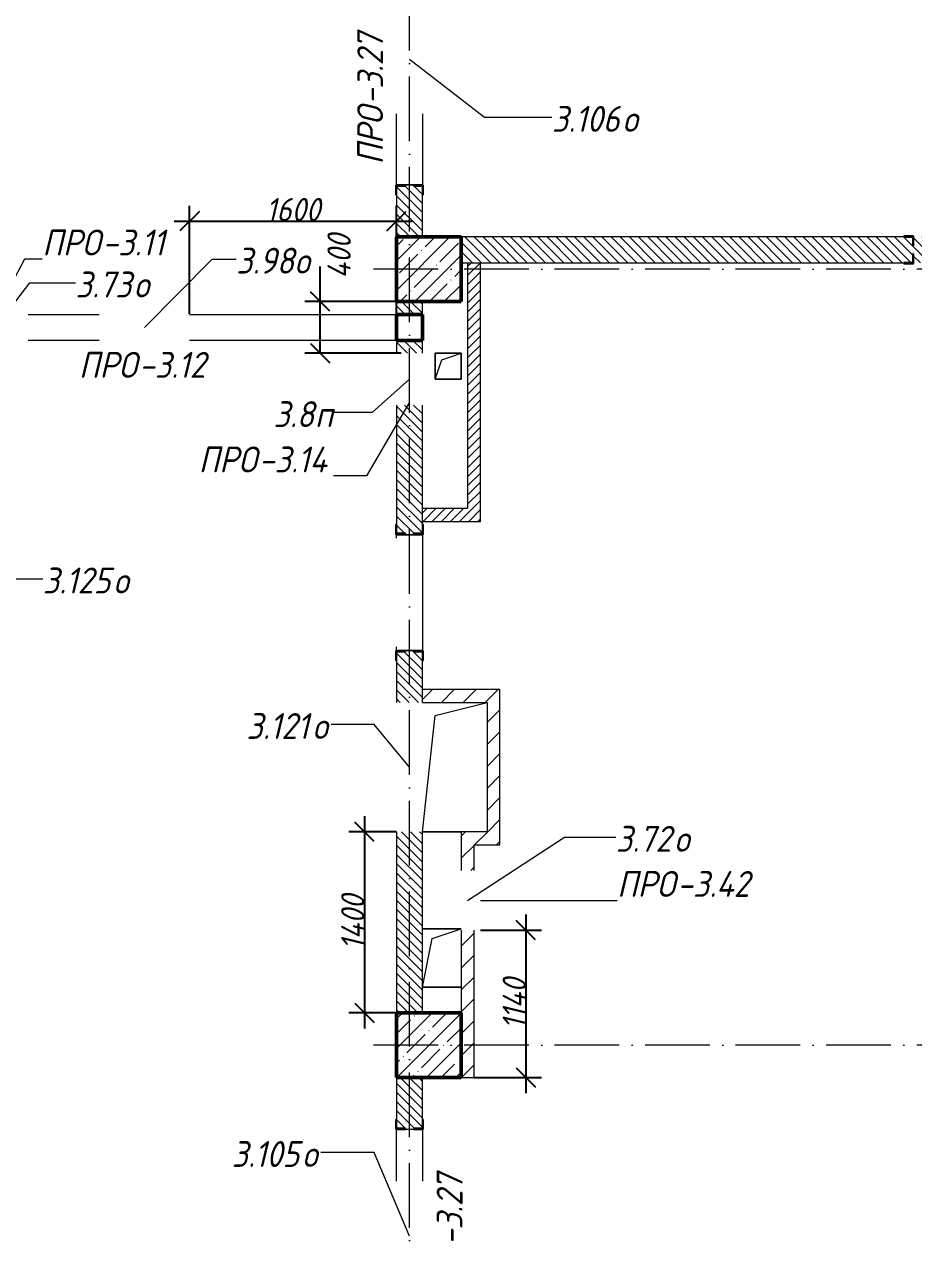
# Model space of a CAD drawing. Header units: millimetres. Extents: x -401725 to 250493, y 305116 to 802890.
# Drawn here: x 235057 to 241935, y 329991 to 339410 of the extents above; entities that cross this region are included whole.
import ezdxf

# ---------------------------------------------------------------- set-up
doc = ezdxf.new("R2010")
doc.units = ezdxf.units.MM
doc.linetypes.add('50_200_ШТРИХ_1Т_ш5_п1_п1_', pattern=[700, 500, -100, 0, -100])
for name, color, linetype, lineweight in [('A-____-____-DIMS', 7, 'Continuous', 9), ('A-FLOR-____-OTLN', 7, 'Continuous', 9), ('A-GENM-____-IDEN', 7, 'Continuous', 9), ('A-GENM-____-MCUT', 7, 'Continuous', 25), ('A-GENM-____-OTLN', 7, 'Continuous', 9), ('A-GENM-____-OTLN-1', 7, 'Continuous', 25), ('A-GLAZ-____-IDEN', 7, 'Continuous', 9), ('A-WALL-____-MCUT-3', 7, 'Continuous', 9), ('A-WALL-____-PATT-1', 7, 'Continuous', 9), ('A-WALL-FNSH-MCUT-1', 7, 'Continuous', 9), ('I-WALL-____-OTLN', 7, 'Continuous', 9), ('S-COLS-____-MCUT', 7, 'Continuous', 50), ('S-COLS-____-OTLN', 7, 'Continuous', 9), ('S-GRID-____-OTLN-1', 7, '50_200_ШТРИХ_1Т_ш5_п1_п1_', 9)]:
    doc.layers.add(name, color=color, linetype=linetype, lineweight=lineweight)
doc.styles.add('ISOCPEUR_I_10', font='isocpeui.ttf', dxfattribs={"width": 0.9, "height": 180})
doc.styles.add('ISOCPEUR_I_9', font='isocpeui.ttf', dxfattribs={"width": 0.9, "height": 250})
doc.dimstyles.new('ISO-1_8_0_9К_СРЕДНИЙ_Кладочные_3', dxfattribs={"dimscale": 304.8, "dimtxt": 179.276612, "dimasz": 0.492126, "dimexe": 0.393701, "dimexo": 0, "dimgap": 0, "dimtad": 1, "dimdec": 3, "dimrnd": 0.001, "dimdsep": 46, "dimtxsty": 'ISOCPEUR_I_10', "dimblk1": 'OBLIQUE', "dimblk2": 'OBLIQUE', "dimsah": 1, "dimcen": 0.09, "dimdle": 0.393701, "dimazin": 0, "dimtfac": 1, "dimtdec": 4, "dimtix": 1, "dimtmove": 0, "dimatfit": 3, "dimfxl": 1, "dimtvp": 1, "dimtolj": 1, "dimtzin": 0, "dimarcsym": 2})
doc.dimstyles.new('ISO-1_8_0_9К_СРЕДНИЙ_Кладочные_4', dxfattribs={"dimscale": 304.8, "dimtxt": 179.276612, "dimasz": 0.492126, "dimexe": 0.393701, "dimexo": 0, "dimgap": 0, "dimtad": 1, "dimdec": 3, "dimrnd": 0.001, "dimdsep": 46, "dimtxsty": 'ISOCPEUR_I_10', "dimblk1": 'OBLIQUE', "dimblk2": 'OBLIQUE', "dimsah": 1, "dimcen": 0.09, "dimdle": 0.393701, "dimazin": 0, "dimtfac": 1, "dimtdec": 4, "dimtix": 1, "dimtmove": 1, "dimatfit": 3, "dimfxl": 1, "dimtvp": 1, "dimtolj": 1, "dimtzin": 0, "dimarcsym": 2})
pattern_1 = [(135, (144685.44, 312186.367), (-35.35534, -35.35534), [])]
pattern_2 = [(45, (144685.44, 312186.37), (-84.85281, 84.85281), [])]
pattern_3 = [(45, (144685.44, 312186.367), (-35.35534, 35.35534), [])]

# ---------------------------------------------------------------- blocks, each defined once
blk = doc.blocks.new('BSC_Колонна _Прямоугольная - 500х500-V32-АР1_План отверстий 3 этажа в осях 1-64_А-ГГ')
at = {"layer": 'S-COLS-____-OTLN'}
h = blk.add_hatch(dxfattribs=at)
h.set_pattern_fill('FP_69', color=256, style=0, pattern_type=2)
h.set_pattern_definition([(45, (-93500, -25331.04), (-114.04925, 114.04925), []), (45, (-93385.95, -25331.04), (-114.04925, 114.04925), [201.613, -40.323, 3.353, -36.97])])
h.paths.add_polyline_path([(-250, -250), (250, -250), (250, 250), (-250, 250)], flags=0)
at = {"layer": 'S-COLS-____-MCUT'}
for p, q in [((250, 250), (-250, 250)), ((-250, 250), (-250, -250)), ((250, -250), (250, 250)), ((-250, -250), (250, -250))]:
    blk.add_line(p, q, dxfattribs=at)
blk = doc.blocks.new('BSC_Колонна _Прямоугольная - 500х500-V38-АР1_План отверстий 3 этажа в осях 1-64_А-ГГ')
at = {"layer": 'S-COLS-____-OTLN'}
h = blk.add_hatch(dxfattribs=at)
h.set_pattern_fill('FP_75', color=256, style=0, pattern_type=2)
h.set_pattern_definition([(45, (-93500, -19331.04), (-114.04925, 114.04925), []), (45, (-93385.95, -19331.04), (-114.04925, 114.04925), [201.613, -40.323, 3.353, -36.97])])
h.paths.add_polyline_path([(-250, -250), (250, -250), (250, 250), (-250, 250)], flags=0)
at = {"layer": 'S-COLS-____-MCUT'}
for p, q in [((250, 250), (-250, 250)), ((-250, 250), (-250, -250)), ((250, -250), (250, 250)), ((-250, -250), (250, -250))]:
    blk.add_line(p, q, dxfattribs=at)
blk = doc.blocks.new('АР_Перемычка - АР_Перемычка-28586037-АР1_План отверстий 3 этажа в осях 1-64_А-ГГ')
at = {"layer": 'A-GENM-____-OTLN'}
blk.add_line((-250, -100), (-243, -100), dxfattribs=at)
blk = doc.blocks.new('154_Стойка_СКБ_Уголок - СМ-2480_200-28346303-АР1_План отверстий 3 этажа в осях 1-64_А-ГГ')
at = {"layer": 'A-GENM-____-MCUT'}
for p, q in [((125, 156), (125, 81)), ((200, 156), (125, 156)), ((131, 81), (131, 150)), ((131, 150), (200, 150)), ((200, 150), (200, 156)), ((125, 81), (131, 81)), ((131, 19), (125, 19)), ((125, 19), (125, -56)), ((131, -50), (131, 19)), ((125, -56), (200, -56)), ((200, -50), (131, -50)), ((200, -56), (200, -50))]:
    blk.add_line(p, q, dxfattribs=at)
blk = doc.blocks.new('Стойка_Влож_Полоса боковая - Полоса-28213942-АР1_План отверстий 3 этажа в осях 1-64_А-ГГ')
at = {"layer": 'A-GENM-____-OTLN'}
for p, q in [((-5, 60), (0, 60)), ((-5, -60), (-5, 60)), ((0, 31), (0, -31)), ((0, -60), (-5, -60))]:
    blk.add_line(p, q, dxfattribs=at)
blk = doc.blocks.new('Фахверк_СКБ_Уголок - 200_3960-28268576-АР1_План отверстий 3 этажа в осях 1-64_А-ГГ')
at = {"layer": 'A-GENM-____-MCUT'}
for p, q in [((200, 156), (125, 156)), ((125, 156), (125, 81)), ((131, 81), (131, 150)), ((131, 150), (200, 150)), ((200, 150), (200, 156)), ((125, 81), (131, 81)), ((131, 19), (125, 19)), ((125, 19), (125, -56)), ((131, -50), (131, 19)), ((125, -56), (200, -56)), ((200, -50), (131, -50)), ((200, -56), (200, -50))]:
    blk.add_line(p, q, dxfattribs=at)
blk = doc.blocks.new('Фахверк_СКБ_Уголок - 200_3550-28267367-АР1_План отверстий 3 этажа в осях 1-64_А-ГГ')
at = {"layer": 'A-GENM-____-MCUT'}
for p, q in [((200, 156), (125, 156)), ((125, 156), (125, 81)), ((131, 81), (131, 150)), ((131, 150), (200, 150)), ((200, 150), (200, 156)), ((125, 81), (131, 81)), ((131, 19), (125, 19)), ((125, 19), (125, -56)), ((131, -50), (131, 19)), ((125, -56), (200, -56)), ((200, -50), (131, -50)), ((200, -56), (200, -50))]:
    blk.add_line(p, q, dxfattribs=at)
blk = doc.blocks.new('AR_Отверстие прямоугольное _в плите_ - AR_Отверстие прямоугольное _в плите_-30458127-АР1_План отверстий 3 этажа в осях 1-64_А-ГГ')
at = {"layer": 'A-GENM-____-OTLN'}
for p, q in [((100, 100), (-100, 100)), ((-100, 100), (-100, -100)), ((-50, 50), (100, 100)), ((100, -100), (100, 100)), ((-100, -100), (-50, 50)), ((-100, -100), (100, -100))]:
    blk.add_line(p, q, dxfattribs=at)
blk = doc.blocks.new('AR_Отверстие прямоугольное _в плите_ - AR_Отверстие прямоугольное _в плите_-V187-АР1_План отверстий 3 этажа в осях 1-64_А-ГГ')
at = {"layer": 'A-GENM-____-OTLN'}
for p, q in [((150, 225), (-150, 225)), ((-75, 150), (150, 225)), ((-150, -225), (-75, 150)), ((-150, -225), (150, -225))]:
    blk.add_line(p, q, dxfattribs=at)
blk = doc.blocks.new('AR_Отверстие прямоугольное _в плите_ - AR_Отверстие прямоугольное _в плите_-30552728-АР1_План отверстий 3 этажа в осях 1-64_А-ГГ')
at = {"layer": 'A-GENM-____-OTLN'}
for p, q in [((-150, 400), (250, 500)), ((-250, -500), (-150, 400)), ((-250, -500), (50, -500))]:
    blk.add_line(p, q, dxfattribs=at)
blk = doc.blocks.new('BSC_Колонна _Прямоугольная1 - 200х200 _металл_-35216022-АР1_План отверстий 3 этажа в осях 1-64_А-ГГ')
at = {"layer": 'S-COLS-____-MCUT'}
for p, q in [((100, 100), (-100, 100)), ((-100, 100), (-100, -100)), ((100, -100), (100, 100)), ((-100, -100), (100, -100))]:
    blk.add_line(p, q, dxfattribs=at)
blk = doc.blocks.new('_Oblique')
at = {"color": 0, "linetype": 'ByBlock', "lineweight": -2}
blk.add_line((-0.5, -0.5), (0.5, 0.5), dxfattribs=at)
blk = doc.blocks.new('*D10191')
at = {"layer": 'A-____-____-DIMS', "color": 0, "lineweight": -2, "transparency": 16777216}
for p, q in [((237345.3, 337267.4), (237345.3, 337537.2)), ((237345.3, 336867.4), (237345.3, 337387.4)), ((237935.4, 337267.4), (237225.3, 337267.4)), ((237972.1, 336867.4), (237225.3, 336867.4))]:
    blk.add_line(p, q, dxfattribs=at)
at = {"layer": 'Defpoints', "color": 0, "transparency": 16777216}
for p in [(237935.4, 337267.4), (237345.3, 336867.4), (237972.1, 336867.4)]:
    blk.add_point(p, dxfattribs=at)
at = {"layer": 'A-____-____-DIMS', "color": 0, "lineweight": -2, "transparency": 16777216, "xscale": 150, "yscale": 150, "zscale": 150}
for p, rotation in [((237345.3, 337267.4), 90), ((237345.3, 336867.4), 270)]:
    blk.add_blockref('_Oblique', p, dxfattribs=dict(at, rotation=rotation))
at = {"layer": 'A-____-____-DIMS', "color": 0, "transparency": 16777216, "insert": (237401.3, 337444.1), "char_height": 180, "width": 426.127, "attachment_point": 1, "rotation": 90, "line_spacing_factor": 1.149209, "style": 'ISOCPEUR_I_10'}
blk.add_mtext('\\A1;400', dxfattribs=at)
blk = doc.blocks.new('*D10067')
at = {"layer": 'A-____-____-DIMS', "color": 0, "lineweight": -2, "transparency": 16777216}
for p, q in [((237687.3, 333287.4), (237687.3, 331647.4)), ((237935.4, 333167.4), (237567.3, 333167.4)), ((237935.4, 331767.4), (237567.3, 331767.4))]:
    blk.add_line(p, q, dxfattribs=at)
at = {"layer": 'Defpoints', "color": 0, "transparency": 16777216}
for p in [(237935.4, 333167.4), (237687.3, 331767.4), (237935.4, 331767.4)]:
    blk.add_point(p, dxfattribs=at)
at = {"layer": 'A-____-____-DIMS', "color": 0, "lineweight": -2, "transparency": 16777216, "xscale": 150, "yscale": 150, "zscale": 150}
for p, rotation in [((237687.3, 333167.4), 90), ((237687.3, 331767.4), 270)]:
    blk.add_blockref('_Oblique', p, dxfattribs=dict(at, rotation=rotation))
at = {"layer": 'A-____-____-DIMS', "color": 0, "transparency": 16777216, "insert": (237597.3, 332467.4), "char_height": 180, "width": 521.281, "attachment_point": 5, "rotation": 90, "style": 'ISOCPEUR_I_10'}
blk.add_mtext('\\A1;1400', dxfattribs=at)
blk = doc.blocks.new('*D10068')
at = {"layer": 'A-____-____-DIMS', "color": 0, "lineweight": -2, "transparency": 16777216}
for p, q in [((238936.6, 332527.4), (238936.6, 331147.4)), ((238585.4, 332407.4), (239056.6, 332407.4)), ((238535.4, 331267.4), (239056.6, 331267.4))]:
    blk.add_line(p, q, dxfattribs=at)
at = {"layer": 'Defpoints', "color": 0, "transparency": 16777216}
for p in [(238585.4, 332407.4), (238535.4, 331267.4), (238936.6, 331267.4)]:
    blk.add_point(p, dxfattribs=at)
at = {"layer": 'A-____-____-DIMS', "color": 0, "lineweight": -2, "transparency": 16777216, "xscale": 150, "yscale": 150, "zscale": 150}
for p, rotation in [((238936.6, 332407.4), 90), ((238936.6, 331267.4), 270)]:
    blk.add_blockref('_Oblique', p, dxfattribs=dict(at, rotation=rotation))
at = {"layer": 'A-____-____-DIMS', "color": 0, "transparency": 16777216, "insert": (238846.6, 331837.4), "char_height": 180, "width": 479.91, "attachment_point": 5, "rotation": 90, "style": 'ISOCPEUR_I_10'}
blk.add_mtext('\\A1;1140', dxfattribs=at)
blk = doc.blocks.new('*D10070')
at = {"layer": 'A-____-____-DIMS', "color": 0, "lineweight": -2, "transparency": 16777216}
for p, q in [((236335.4, 337173.4), (236335.4, 338008)), ((237935.4, 337167.4), (237935.4, 338008)), ((236215.4, 337888), (238055.4, 337888))]:
    blk.add_line(p, q, dxfattribs=at)
at = {"layer": 'Defpoints', "color": 0, "transparency": 16777216}
for p in [(237935.4, 337888), (236335.4, 337173.4), (237935.4, 337167.4)]:
    blk.add_point(p, dxfattribs=at)
at = {"layer": 'A-____-____-DIMS', "color": 0, "lineweight": -2, "transparency": 16777216, "xscale": 150, "yscale": 150, "zscale": 150, "rotation": 180}
blk.add_blockref('_Oblique', (236335.4, 337888), dxfattribs=at)
at = {"layer": 'A-____-____-DIMS', "color": 0, "lineweight": -2, "transparency": 16777216, "xscale": 150, "yscale": 150, "zscale": 150}
blk.add_blockref('_Oblique', (237935.4, 337888), dxfattribs=at)
at = {"layer": 'A-____-____-DIMS', "color": 0, "transparency": 16777216, "insert": (237135.4, 337978), "char_height": 180, "width": 504.733, "attachment_point": 5, "style": 'ISOCPEUR_I_10'}
blk.add_mtext('\\A1;1600', dxfattribs=at)

msp = doc.modelspace()

# ---------------------------------------------------------------- hatches: boundary and pattern name
at = {"layer": 'A-WALL-____-PATT-1'}
h = msp.add_hatch(dxfattribs=at)
h.set_pattern_fill('FP_6', color=256, style=0, pattern_type=2)
h.set_pattern_definition(pattern_1)
h.paths.add_polyline_path([(238095.4376, 337767.4093), (238135.4376, 337767.4093), (238135.4376, 338161.4093), (238066.4376, 338161.4093), (238066.4376, 338167.4093), (238004.4376, 338167.4093), (238004.4376, 338161.4093), (237935.4376, 338161.4093), (237935.4376, 337767.4093), (237975.4376, 337767.4093)], flags=0)
h.paths.add_polyline_path([(238004.4376, 339867.4093), (238066.4376, 339867.4093), (238066.4376, 339873.4093), (238135.4376, 339873.4093), (238135.4376, 340267.4093), (237935.4376, 340267.4093), (237935.4376, 339873.4093), (238004.4376, 339873.4093)], flags=0)
h = msp.add_hatch(dxfattribs=at)
h.set_pattern_fill('FP_6', color=256, style=0, pattern_type=2)
h.set_pattern_definition(pattern_1)
h.paths.add_polyline_path([(245435.4376, 337567.4093), (245435.4376, 337767.4093), (241935.4376, 337767.4093), (241935.4376, 337698.4093), (241929.4376, 337698.4093), (241929.4376, 337767.4093), (238435.4376, 337767.4093), (238435.4376, 337567.4093), (241929.4376, 337567.4093), (241929.4376, 337636.4093), (241935.4376, 337636.4093), (241935.4376, 337567.4093), (245417.2251, 337567.4093)], flags=0)
h = msp.add_hatch(dxfattribs=at)
h.set_pattern_fill('FP_5', color=256, style=0, pattern_type=2)
h.set_pattern_definition(pattern_3)
h.paths.add_polyline_path([(238585.4376, 335567.4093), (238585.4376, 337567.4093), (238485.4376, 337567.4093), (238485.4376, 335567.4093)], flags=0)
h = msp.add_hatch(dxfattribs=at)
h.set_pattern_fill('FP_6', color=256, style=0, pattern_type=2)
h.set_pattern_definition(pattern_1)
h.paths.add_polyline_path([(237935.4376, 331767.4093), (238135.4376, 331767.4093), (238135.4376, 333167.4093), (237935.4376, 333167.4093)], flags=0)
h.paths.add_polyline_path([(237935.4376, 334167.4093), (238135.4376, 334167.4093), (238135.4376, 334561.4093), (238066.4376, 334561.4093), (238066.4376, 334567.4093), (238004.4376, 334567.4093), (238004.4376, 334561.4093), (237935.4376, 334561.4093), (237935.4376, 334492.4093)], flags=0)
h.paths.add_polyline_path([(238066.4376, 335467.4093), (238066.4376, 335473.4093), (238135.4376, 335473.4093), (238135.4376, 336467.4093), (237935.4376, 336467.4093), (237935.4376, 335473.4093), (238004.4376, 335473.4093), (238004.4376, 335467.4093)], flags=0)
h.paths.add_polyline_path([(237979.8821, 336867.4093), (238135.4376, 336867.4093), (238135.4376, 336967.4093), (237935.4376, 336967.4093), (237935.4376, 336867.4093)], flags=0)
h.paths.add_polyline_path([(238135.4376, 337167.4093), (238135.4376, 337267.4093), (237935.4376, 337267.4093), (237935.4376, 337167.4093), (237946.5487, 337167.4093)], flags=0)
h = msp.add_hatch(dxfattribs=at)
h.set_pattern_fill('FP_5', color=256, style=0, pattern_type=2)
h.set_pattern_definition(pattern_3)
h.paths.add_polyline_path([(238135.4376, 335567.4093), (238485.4376, 335567.4093), (238485.4376, 335667.4093), (238135.4376, 335667.4093)], flags=0)
h = msp.add_hatch(dxfattribs=at)
h.set_pattern_fill('FP_4', color=256, style=0, pattern_type=2)
h.set_pattern_definition(pattern_2)
h.paths.add_polyline_path([(238635.4376, 334167.4093), (238735.4376, 334167.4093), (238735.4376, 334267.4093), (238135.4376, 334267.4093), (238135.4376, 334167.4093), (238347.3679, 334167.4093)], flags=0)
h = msp.add_hatch(dxfattribs=at)
h.set_pattern_fill('FP_4', color=256, style=0, pattern_type=2)
h.set_pattern_definition(pattern_2)
h.paths.add_polyline_path([(238735.4376, 333067.4093), (238735.4376, 334167.4093), (238635.4376, 334167.4093), (238635.4376, 333067.4093)], flags=0)
h = msp.add_hatch(dxfattribs=at)
h.set_pattern_fill('FP_4', color=256, style=0, pattern_type=2)
h.set_pattern_definition(pattern_2)
h.paths.add_polyline_path([(238535.4376, 333067.4093), (238635.4376, 333067.4093), (238635.4376, 333167.4093), (238435.4376, 333167.4093), (238435.4376, 333067.4093)], flags=0)
h = msp.add_hatch(dxfattribs=at)
h.set_pattern_fill('FP_4', color=256, style=0, pattern_type=2)
h.set_pattern_definition(pattern_2)
h.paths.add_polyline_path([(238535.4376, 331267.4093), (238535.4376, 332407.4093), (238435.4376, 332407.4093), (238435.4376, 331267.4093)], flags=0)
h.paths.add_polyline_path([(238535.4376, 332867.4093), (238535.4376, 333067.4093), (238435.4376, 333067.4093), (238435.4376, 332867.4093)], flags=0)
h = msp.add_hatch(dxfattribs=at)
h.set_pattern_fill('FP_6', color=256, style=0, pattern_type=2)
h.set_pattern_definition(pattern_1)
h.paths.add_polyline_path([(238135.4376, 328767.4093), (238135.4376, 329161.4093), (238066.4376, 329161.4093), (238066.4376, 329167.4093), (238004.4376, 329167.4093), (238004.4376, 329161.4093), (237935.4376, 329161.4093), (237935.4376, 328767.4093), (238095.4376, 328767.4093)], flags=0)
h.paths.add_polyline_path([(238004.4376, 330867.4093), (238066.4376, 330867.4093), (238066.4376, 330873.4093), (238135.4376, 330873.4093), (238135.4376, 331267.4093), (237935.4376, 331267.4093), (237935.4376, 330873.4093), (238004.4376, 330873.4093)], flags=0)

# ---------------------------------------------------------------- linework, layer by layer
at = {"layer": 'A-FLOR-____-OTLN'}
for p, q in [((238235.4376, 336867.4093), (238435.4376, 336867.4093)), ((238235.4376, 336667.4093), (238235.4376, 336867.4093)), ((238435.4376, 336867.4093), (238435.4376, 336667.4093)), ((238435.4376, 336667.4093), (238235.4376, 336667.4093)), ((238435.4376, 333167.4093), (238135.4376, 333167.4093)), ((238135.4376, 332417.4093), (238435.4376, 332417.4093)), ((238435.4376, 331967.4093), (238135.4376, 331967.4093))]:
    msp.add_line(p, q, dxfattribs=at)
at = {"layer": 'A-GENM-____-IDEN'}
for p, q in [((234835.4376, 337173.4093), (235060.3043, 337596.4367)), ((235060.3043, 337596.4367), (235195.4294, 337596.4367)), ((238035.4376, 336490.4014), (237702.7011, 335919.0739)), ((237702.7011, 335919.0739), (237447.381, 335919.0739)), ((238585.4376, 332637.4093), (239641.415, 332637.4093))]:
    msp.add_line(p, q, dxfattribs=at)
at = {"layer": 'A-GLAZ-____-IDEN'}
for p, q in [((238035.4376, 339142.4093), (238614.7392, 338691.9367)), ((238614.7392, 338691.9367), (239137.3408, 338691.9367)), ((235985.4376, 337067.4093), (236509.8734, 337595.7216)), ((236509.8734, 337595.7216), (236695.3947, 337595.7216)), ((234835.4376, 337067.4093), (235098.2341, 337411.4537)), ((235098.2341, 337411.4537), (235453.0511, 337411.4537)), ((238035.4376, 336667.4093), (237747.381, 336409.0875)), ((237747.381, 336409.0875), (237447.381, 336409.0875)), ((234836.5029, 335122.9695), (235199.2682, 335122.9695)), ((237763.419, 333997.9973), (237429.3785, 333997.9973)), ((238035.4376, 333667.4093), (237763.419, 333997.9973)), ((238485.4376, 332637.4093), (239234.7618, 333125.7156)), ((239234.7618, 333125.7156), (239632.415, 333125.7156)), ((237763.419, 330688.8044), (237350.3499, 330688.8044)), ((238035.4376, 330042.4093), (237763.419, 330688.8044))]:
    msp.add_line(p, q, dxfattribs=at)
at = {"layer": 'A-WALL-____-MCUT-3'}
for p, q in [((237935.4376, 338092.4093), (237935.4376, 337767.4093)), ((238135.4376, 337767.4093), (238135.4376, 338092.4093)), ((241860.4376, 337767.4093), (238435.4376, 337767.4093)), ((238435.4376, 337567.4093), (241860.4376, 337567.4093)), ((237935.4376, 337267.4093), (237935.4376, 337167.4093)), ((238135.4376, 337167.4093), (238135.4376, 337267.4093)), ((237935.4376, 336967.4093), (237935.4376, 336867.4093)), ((238135.4376, 336867.4093), (238135.4376, 336967.4093)), ((237935.4376, 336467.4093), (237935.4376, 335542.4093)), ((238135.4376, 335542.4093), (238135.4376, 336467.4093)), ((237935.4376, 334492.4093), (237935.4376, 334167.4093)), ((238135.4376, 334167.4093), (238135.4376, 334492.4093)), ((237935.4376, 333167.4093), (237935.4376, 331767.4093)), ((238135.4376, 331767.4093), (238135.4376, 333167.4093)), ((237935.4376, 331267.4093), (237935.4376, 330942.4093)), ((238135.4376, 330942.4093), (238135.4376, 331267.4093)), ((238004.4376, 330867.4093), (238066.4376, 330867.4093))]:
    msp.add_line(p, q, dxfattribs=at)
at = {"layer": 'A-WALL-FNSH-MCUT-1'}
for p, q in [((238485.4376, 337567.4093), (238485.4376, 335667.4093)), ((238585.4376, 335567.4093), (238585.4376, 337567.4093)), ((238485.4376, 335667.4093), (238135.4376, 335667.4093)), ((238135.4376, 335567.4093), (238585.4376, 335567.4093)), ((238735.4376, 334267.4093), (238135.4376, 334267.4093)), ((238735.4376, 333067.4093), (238735.4376, 334267.4093)), ((238135.4376, 334167.4093), (238635.4376, 334167.4093)), ((238635.4376, 334167.4093), (238635.4376, 333167.4093)), ((238635.4376, 333167.4093), (238435.4376, 333167.4093)), ((238435.4376, 333167.4093), (238435.4376, 332867.4093)), ((238535.4376, 333067.4093), (238735.4376, 333067.4093)), ((238535.4376, 332867.4093), (238535.4376, 333067.4093)), ((238435.4376, 332407.4093), (238435.4376, 331767.4093)), ((238535.4376, 331267.4093), (238535.4376, 332407.4093)), ((238435.4376, 331267.4093), (238535.4376, 331267.4093))]:
    msp.add_line(p, q, dxfattribs=at)
at = {"layer": 'I-WALL-____-OTLN'}
for p, q in [((237935.4376, 338167.4093), (237935.4376, 338717.4093)), ((238135.4376, 338717.4093), (238135.4376, 338167.4093)), ((235085.4376, 337167.4093), (235635.4376, 337167.4093)), ((236335.4376, 337167.4093), (237935.4376, 337167.4093)), ((235635.4376, 336967.4093), (235085.4376, 336967.4093)), ((237935.4376, 336967.4093), (236335.4376, 336967.4093)), ((237935.4376, 335437.4093), (237935.4376, 335467.4093)), ((238135.4376, 335467.4093), (238135.4376, 334567.4093)), ((237935.4376, 334567.4093), (237935.4376, 334597.4093)), ((237935.4376, 330467.4093), (237935.4376, 330867.4093)), ((238135.4376, 330867.4093), (238135.4376, 330467.4093))]:
    msp.add_line(p, q, dxfattribs=at)
at = {"layer": 'S-GRID-____-OTLN-1'}
for p, q in [((238035.4376, 307703.761), (238035.4376, 362067.327)), ((248759.8442, 337517.4093), (237706.702, 337517.4093)), ((248759.8442, 331517.4093), (237706.702, 331517.4093))]:
    msp.add_line(p, q, dxfattribs=at)

# ---------------------------------------------------------------- block references
at = {"layer": 'A-GENM-____-OTLN'}
for name, p, rotation in [('Стойка_Влож_Полоса боковая - Полоса-28213942-АР1_План отверстий 3 этажа в осях 1-64_А-ГГ', (238035.4376, 338167.4093), 269.9999999999999), ('Стойка_Влож_Полоса боковая - Полоса-28213942-АР1_План отверстий 3 этажа в осях 1-64_А-ГГ', (238035.4376, 335467.4093), 89.99999999999991), ('Стойка_Влож_Полоса боковая - Полоса-28213942-АР1_План отверстий 3 этажа в осях 1-64_А-ГГ', (238035.4376, 334567.4093), 269.9999999999999), ('АР_Перемычка - АР_Перемычка-28586037-АР1_План отверстий 3 этажа в осях 1-64_А-ГГ', (238035.4376, 334567.4093), 89.9999999999999)]:
    msp.add_blockref(name, p, dxfattribs=dict(at, rotation=rotation))
for name, p in [('AR_Отверстие прямоугольное _в плите_ - AR_Отверстие прямоугольное _в плите_-30458127-АР1_План отверстий 3 этажа в осях 1-64_А-ГГ', (238335.4376, 336767.4093)), ('AR_Отверстие прямоугольное _в плите_ - AR_Отверстие прямоугольное _в плите_-30552728-АР1_План отверстий 3 этажа в осях 1-64_А-ГГ', (238385.4376, 333667.4093)), ('AR_Отверстие прямоугольное _в плите_ - AR_Отверстие прямоугольное _в плите_-V187-АР1_План отверстий 3 этажа в осях 1-64_А-ГГ', (238285.4376, 332192.4093))]:
    msp.add_blockref(name, p, dxfattribs=at)
at = {"layer": 'A-GENM-____-OTLN-1'}
for name, p, rotation in [('154_Стойка_СКБ_Уголок - СМ-2480_200-28346303-АР1_План отверстий 3 этажа в осях 1-64_А-ГГ', (237985.4376, 338292.4093), 269.9999999999999), ('Фахверк_СКБ_Уголок - 200_3550-28267367-АР1_План отверстий 3 этажа в осях 1-64_А-ГГ', (242060.4376, 337717.4093), 180), ('154_Стойка_СКБ_Уголок - СМ-2480_200-28346303-АР1_План отверстий 3 этажа в осях 1-64_А-ГГ', (238085.4376, 335342.4093), 89.9999999999999), ('154_Стойка_СКБ_Уголок - СМ-2480_200-28346303-АР1_План отверстий 3 этажа в осях 1-64_А-ГГ', (237985.4376, 334692.4093), 269.9999999999999), ('Фахверк_СКБ_Уголок - 200_3960-28268576-АР1_План отверстий 3 этажа в осях 1-64_А-ГГ', (238085.4376, 330742.4093), 89.9999999999999)]:
    msp.add_blockref(name, p, dxfattribs=dict(at, rotation=rotation))
at = {"layer": 'S-COLS-____-OTLN'}
for name, p in [('BSC_Колонна _Прямоугольная - 500х500-V32-АР1_План отверстий 3 этажа в осях 1-64_А-ГГ', (238185.4376, 337517.4093)), ('BSC_Колонна _Прямоугольная - 500х500-V38-АР1_План отверстий 3 этажа в осях 1-64_А-ГГ', (238185.4376, 331517.4093))]:
    msp.add_blockref(name, p, dxfattribs=at)
at = {"layer": 'S-COLS-____-OTLN', "rotation": 270.0000000000001}
msp.add_blockref('BSC_Колонна _Прямоугольная1 - 200х200 _металл_-35216022-АР1_План отверстий 3 этажа в осях 1-64_А-ГГ', (238035.4376, 337067.4093), dxfattribs=at)

# ---------------------------------------------------------------- texts
at = {"layer": 'A-GENM-____-IDEN', "char_height": 200, "attachment_point": 1, "rotation": 90, "style": 'ISOCPEUR_I_9'}
for s, insert, width in [('-3.27', (237631.956, 338790.6404), 707.088375), ('ПРО', (237631.956, 338326.2967), 562.784625), ('-3.27', (238246.269, 329970.6464), 707.088375)]:
    msp.add_mtext(s, dxfattribs=dict(at, insert=insert, width=width))
at = {"layer": 'A-GENM-____-IDEN', "char_height": 200, "attachment_point": 1, "style": 'ISOCPEUR_I_9'}
for s, insert, width in [('ПРО', (235195.4294, 337823.5529), 562.784625), ('-3.11', (235659.7732, 337823.5529), 620.506125), ('ПРО', (235478.8573, 336877.7037), 562.784625), ('-3.12', (235943.201, 336877.7037), 663.79725), ('ПРО', (236405.181, 336146.19), 562.784625), ('-3.14', (236869.5247, 336146.19), 692.658), ('ПРО', (239641.415, 332864.5255), 562.784625), ('-3.42', (240105.7588, 332864.5255), 735.949125)]:
    msp.add_mtext(s, dxfattribs=dict(at, insert=insert, width=width))
at = {"layer": 'A-GLAZ-____-IDEN', "char_height": 200, "attachment_point": 1, "style": 'ISOCPEUR_I_9'}
for s, insert, width in [('3.106', (239137.3408, 338779.5513), 663.79725), ('\\fISOCPEUR|b0|i1|c204|p34|;\\W.9;о', (239685.0283, 338779.5513), 158.734125), ('3.98', (236695.3947, 337683.3362), 548.35425), ('\\fISOCPEUR|b0|i1|c204|p34|;\\W.9;о', (237147.8322, 337683.3362), 158.734125), ('3.73', (235453.0511, 337499.0683), 548.35425), ('\\fISOCPEUR|b0|i1|c204|p34|;\\W.9;о', (235905.4886, 337499.0683), 158.734125), ('3.8', (236983.3316, 336496.7021), 389.620125), ('\\fISOCPEUR|b0|i1|c204|p34|;\\W.9;п', (237304.8004, 336496.7021), 158.734125), ('3.125', (235199.2682, 335210.5841), 663.79725), ('\\fISOCPEUR|b0|i1|c204|p34|;\\W.9;о', (235746.9557, 335210.5841), 158.734125), ('3.121', (236774.5253, 334085.6119), 620.506125), ('\\fISOCPEUR|b0|i1|c204|p34|;\\W.9;о', (237286.494, 334085.6119), 158.734125), ('3.72', (239632.415, 333213.3302), 548.35425), ('\\fISOCPEUR|b0|i1|c204|p34|;\\W.9;о', (240084.8525, 333213.3302), 158.734125), ('3.105', (236659.4943, 330776.419), 663.79725), ('\\fISOCPEUR|b0|i1|c204|p34|;\\W.9;о', (237207.1818, 330776.419), 158.734125)]:
    msp.add_mtext(s, dxfattribs=dict(at, insert=insert, width=width))

# ---------------------------------------------------------------- dimensions: what is measured, and where the dimension line sits
at = {"layer": 'A-____-____-DIMS'}
dim = msp.add_linear_dim(base=(237935.4376, 337887.9587), p1=(236335.4376, 337173.4093), p2=(237935.4376, 337167.4093), dimstyle='ISO-1_8_0_9К_СРЕДНИЙ_Кладочные_4', override={"dimpost": '<>', "dimfxl": 1600.01125}, dxfattribs=at)
dim.commit()
dim.dimension.update_dxf_attribs({"geometry": '*D10070', "text_midpoint": (237135.4376, 337977.9587)})
dim = msp.add_linear_dim(base=(237345.2674, 336867.4093), p1=(237935.4376, 337267.4093), p2=(237972.0566, 336867.4093), angle=90, dimstyle='ISO-1_8_0_9К_СРЕДНИЙ_Кладочные_3', override={"dimpost": '<>', "dimfxl": 401.672692}, dxfattribs=at)
dim.commit()
dim.dimension.update_dxf_attribs({"geometry": '*D10191', "text_midpoint": (237521.3197, 337537.1651), "dimtype": 160, "text_rotation": 90})
for base, p1, p2, override, picture, middle in [((237687.3256, 331767.4093), (237935.4376, 333167.4093), (237935.4376, 331767.4093), {"dimpost": '<>', "dimfxl": 1400}, '*D10067', (237597.3256, 332467.4093)), ((238936.6192, 331267.4093), (238585.4376, 332407.4093), (238535.4376, 331267.4093), {"dimpost": '<>', "dimfxl": 1141.095964}, '*D10068', (238846.6192, 331837.4093))]:
    dim = msp.add_linear_dim(base=base, p1=p1, p2=p2, angle=90, dimstyle='ISO-1_8_0_9К_СРЕДНИЙ_Кладочные_4', override=override, dxfattribs=at)
    dim.commit()
    dim.dimension.update_dxf_attribs({"geometry": picture, "text_midpoint": middle})

doc.saveas('drawing.dxf')
